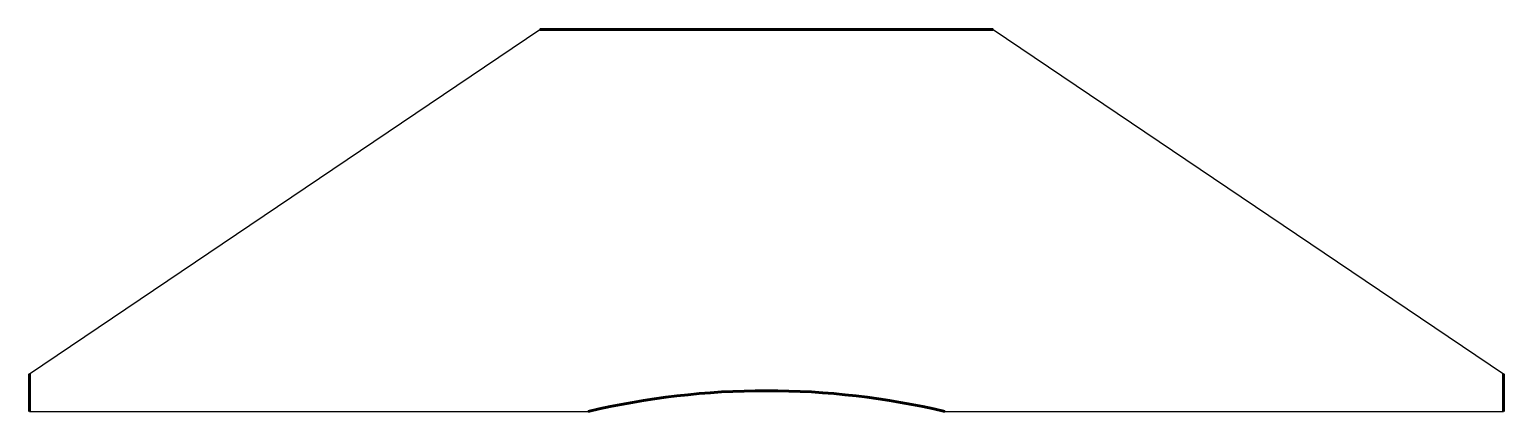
# Model space of a CAD drawing. Header units: millimetres. Extents: x -35 to 745, y 87 to 289.
import ezdxf

# ---------------------------------------------------------------- set-up
doc = ezdxf.new("R2010")
doc.units = ezdxf.units.MM
doc.linetypes.add('K5LT_BASIC', pattern=[0])

msp = doc.modelspace()

# ---------------------------------------------------------------- linework, layer by layer
for p, q in [((-35.25, 106.65), (234.75, 288.65)), ((474.75, 288.65), (744.75, 106.65)), ((-35.25, 86.65), (260.42, 86.65)), ((449.08, 86.65), (744.75, 86.65))]:
    msp.add_line(p, q)
at = {"color": 5, "linetype": 'K5LT_BASIC', "lineweight": 60, "true_color": 0x0000ff}
for p, q in [((234.75, 288.65), (474.75, 288.65)), ((-35.25, 86.65), (-35.25, 106.65)), ((744.75, 86.65), (744.75, 106.65))]:
    msp.add_line(p, q, dxfattribs=at)
msp.add_arc((354.75, -312.35), 410, 76.69797, 103.30203, dxfattribs=at)

doc.saveas('drawing.dxf')
